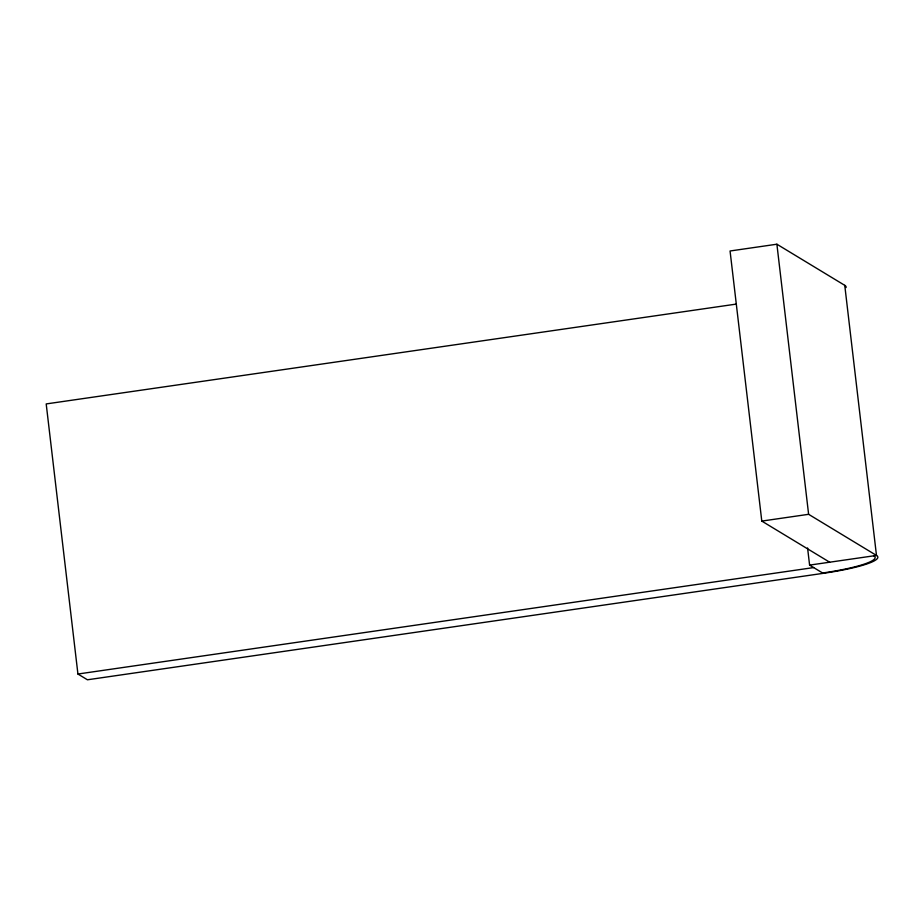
<?xml version="1.0" encoding="UTF-8"?>
<svg xmlns="http://www.w3.org/2000/svg" width="924" height="924" viewBox="0 0 924 924"><rect width="100%" height="100%" fill="white"/><g stroke="black" fill="none" stroke-linecap="round" stroke-linejoin="round"><path stroke-width="1.39" d="M846.072 287.526A68.711 9.921 -6.7 0 0 844.755 285.343L776.888 244.213L730.064 250.993L761.792 521.09L829.66 562.208M736.22 304.1L46.2 403.927L77.928 674.023L87.434 679.787L823.169 573.342A68.711 9.921 -6.7 0 0 876.483 555.439L844.755 285.343M761.792 521.09L808.615 514.31L876.483 555.439L809.597 565.107L807.576 547.967M77.928 674.023L813.663 567.579M809.597 565.107L823.169 573.342M776.888 244.213L808.615 514.31M873.804 555.821A65.962 9.517 -6.7 0 1 822.626 573.007"/></g></svg>
